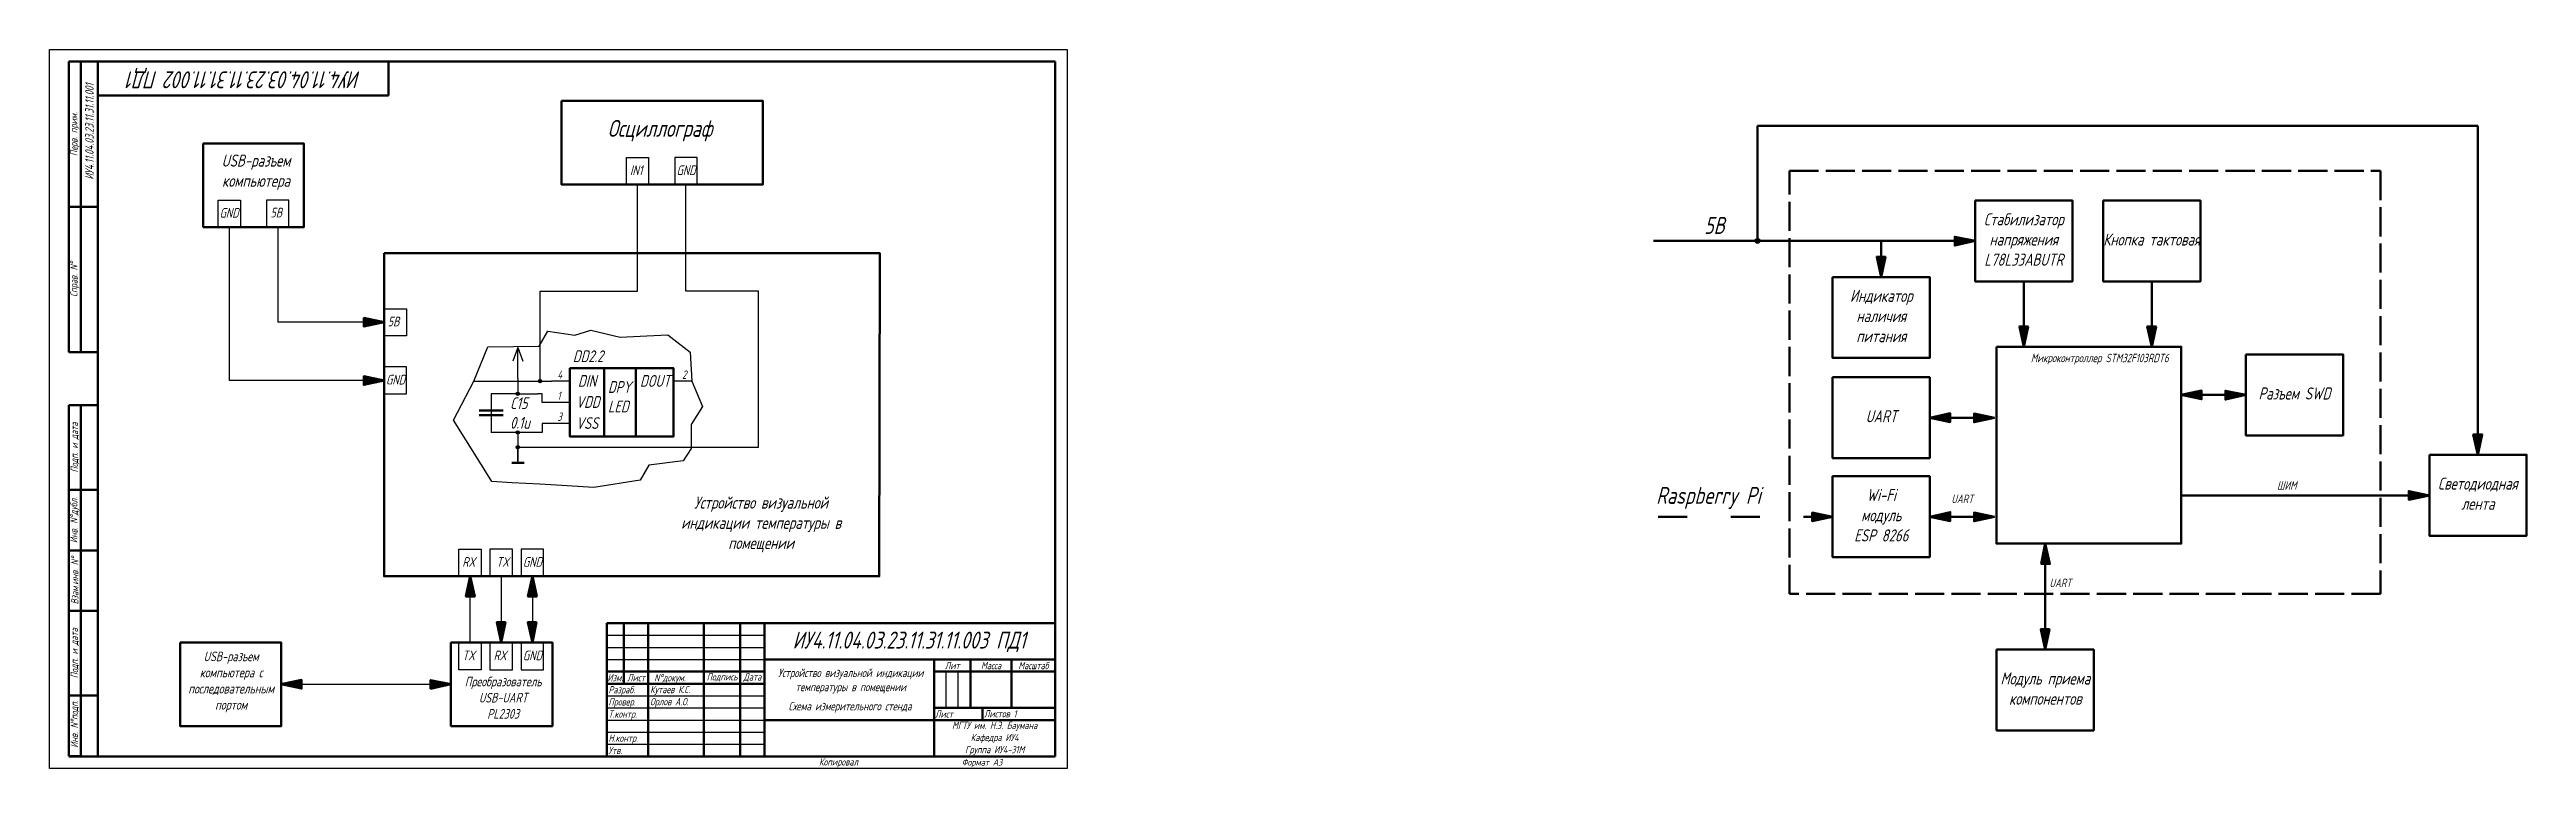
# Model space of a CAD drawing. Header units: millimetres. Extents: x 3004 to 4026, y 1209 to 1506.
import ezdxf

# ---------------------------------------------------------------- set-up
doc = ezdxf.new("R2010")
doc.units = ezdxf.units.MM
doc.linetypes.add('ACAD_ISO02W100', pattern=[15, 12, -3])
doc.linetypes.add('ACAD_ISO03W100', pattern=[30, 12, -18])
doc.layers.add('Format', color=7, linetype='Continuous', lineweight=60)
doc.layers.add('Tonk', color=7, linetype='Continuous', lineweight=25)
doc.layers.add('KONTUR', color=7, linetype='Continuous')
doc.styles.get("Standard").update_dxf_attribs({"font": '', "width": 0.8, "oblique": 15})
doc.styles.get('Standard').set_extended_font_data('GOST type B')

msp = doc.modelspace()

# ---------------------------------------------------------------- hatches: boundary and pattern name
h = msp.add_hatch(color=256)
h.dxf.hatch_style = 1
h.paths.add_polyline_path([(3196.4, 1363.6), (3197.1, 1363.6), (3197.8, 1363.6, 1)])
h.paths.add_polyline_path([(3197.1, 1363.6), (3196.4, 1363.6, 0.414214), (3197.1, 1362.9)])
h.paths.add_polyline_path([(3197.8, 1363.6), (3197.1, 1363.6), (3197.1, 1362.9, 0.414214)])
h = msp.add_hatch(color=256)
h.dxf.hatch_style = 1
h.paths.add_polyline_path([(3205.6, 1368.8), (3206.3, 1368.8), (3207, 1368.8, 1)])
h.paths.add_polyline_path([(3206.3, 1368.8), (3205.6, 1368.8, 0.414214), (3206.3, 1368.1)])
h.paths.add_polyline_path([(3207, 1368.8), (3206.3, 1368.8), (3206.3, 1368.1, 0.414214)])
h = msp.add_hatch(color=256)
h.dxf.hatch_style = 1
h.paths.add_polyline_path([(3196.4, 1347.6), (3197.1, 1347.6), (3197.8, 1347.6, 1)])
h.paths.add_polyline_path([(3197.1, 1347.6), (3196.4, 1347.6, 0.414214), (3197.1, 1346.9)])
h.paths.add_polyline_path([(3197.8, 1347.6), (3197.1, 1347.6), (3197.1, 1346.9, 0.414214)])
h = msp.add_hatch(color=256)
h.dxf.hatch_style = 1
h.paths.add_polyline_path([(3196.4, 1341.5), (3197.1, 1341.5), (3197.8, 1341.5, 1)])
h.paths.add_polyline_path([(3197.1, 1341.5), (3196.4, 1341.5, 0.414214), (3197.1, 1340.8)])
h.paths.add_polyline_path([(3197.8, 1341.5), (3197.1, 1341.5), (3197.1, 1340.8, 0.414214)])
at = {"layer": 'Format'}
h = msp.add_hatch(color=256, dxfattribs=at)
h.dxf.hatch_style = 1
h.paths.add_polyline_path([(3798.6, 1426.7), (3790.1, 1428.4), (3790.1, 1426.7)])
h.paths.add_polyline_path([(3798.6, 1426.7), (3790.1, 1426.7), (3790.1, 1424.8)])
h = msp.add_hatch(color=256, dxfattribs=at)
h.dxf.hatch_style = 1
h.paths.add_polyline_path([(3761.5, 1420.2), (3757.9, 1420.2), (3759.8, 1411.8)])
h = msp.add_hatch(color=256, dxfattribs=at)
h.dxf.hatch_style = 1
h.paths.add_polyline_path([(3133.6, 1394.9), (3133.6, 1391.3), (3142, 1393.1)])
h = msp.add_hatch(color=256, dxfattribs=at)
h.dxf.hatch_style = 1
h.paths.add_polyline_path([(3820.4, 1391.4), (3816.8, 1391.4), (3818.6, 1383)])
h = msp.add_hatch(color=256, dxfattribs=at)
h.dxf.hatch_style = 1
h.paths.add_polyline_path([(3873.2, 1391.4), (3869.6, 1391.4), (3871.4, 1383)])
h = msp.add_hatch(color=256, dxfattribs=at)
h.dxf.hatch_style = 1
h.paths.add_polyline_path([(3133.5, 1370.8), (3133.5, 1367.2), (3142, 1369.1)])
h = msp.add_hatch(color=256, dxfattribs=at)
h.dxf.hatch_style = 1
h.paths.add_polyline_path([(3883.6, 1363.1), (3892, 1361.3), (3892, 1363.1)])
h.paths.add_polyline_path([(3883.6, 1363.1), (3892, 1363.1), (3892, 1364.9)])
h = msp.add_hatch(color=256, dxfattribs=at)
h.dxf.hatch_style = 1
h.paths.add_polyline_path([(3910.3, 1363.1), (3901.8, 1364.8), (3901.8, 1363.1)])
h.paths.add_polyline_path([(3910.3, 1363.1), (3901.8, 1363.1), (3901.8, 1361.2)])
h = msp.add_hatch(color=256, dxfattribs=at)
h.dxf.hatch_style = 1
h.paths.add_polyline_path([(3779.8, 1353.7), (3788.3, 1351.9), (3788.3, 1353.7)])
h.paths.add_polyline_path([(3779.8, 1353.7), (3788.3, 1353.7), (3788.3, 1355.5)])
h = msp.add_hatch(color=256, dxfattribs=at)
h.dxf.hatch_style = 1
h.paths.add_polyline_path([(3806.5, 1353.7), (3798.1, 1355.4), (3798.1, 1353.7)])
h.paths.add_polyline_path([(3806.5, 1353.7), (3798.1, 1353.7), (3798.1, 1351.8)])
h = msp.add_hatch(color=256, dxfattribs=at)
h.dxf.hatch_style = 1
h.paths.add_polyline_path([(4007.8, 1346.8), (4004.1, 1346.8), (4006, 1338.4)])
h = msp.add_hatch(color=256, dxfattribs=at)
h.dxf.hatch_style = 1
h.paths.add_polyline_path([(3986, 1321.6), (3977.5, 1323.4), (3977.5, 1321.6)])
h.paths.add_polyline_path([(3986, 1321.6), (3977.5, 1321.6), (3977.5, 1319.8)])
h = msp.add_hatch(color=256, dxfattribs=at)
h.dxf.hatch_style = 1
h.paths.add_polyline_path([(3739.7, 1312.8), (3731.3, 1314.5), (3731.3, 1312.8)])
h.paths.add_polyline_path([(3739.7, 1312.8), (3731.3, 1312.8), (3731.3, 1310.9)])
h = msp.add_hatch(color=256, dxfattribs=at)
h.dxf.hatch_style = 1
h.paths.add_polyline_path([(3779.8, 1312.8), (3788.3, 1311), (3788.3, 1312.8)])
h.paths.add_polyline_path([(3779.8, 1312.8), (3788.3, 1312.8), (3788.3, 1314.7)])
h = msp.add_hatch(color=256, dxfattribs=at)
h.dxf.hatch_style = 1
h.paths.add_polyline_path([(3806.5, 1312.8), (3798.1, 1314.5), (3798.1, 1312.8)])
h.paths.add_polyline_path([(3806.5, 1312.8), (3798.1, 1312.8), (3798.1, 1310.9)])
h = msp.add_hatch(color=256, dxfattribs=at)
h.dxf.hatch_style = 1
h.paths.add_polyline_path([(3827.5, 1301.7), (3825.8, 1293.3), (3827.5, 1293.3)])
h.paths.add_polyline_path([(3827.5, 1301.7), (3827.5, 1293.3), (3829.4, 1293.3)])
h = msp.add_hatch(color=256, dxfattribs=at)
h.dxf.hatch_style = 1
h.paths.add_polyline_path([(3175.7, 1279.8), (3179.3, 1279.8), (3177.4, 1288.2)])
h = msp.add_hatch(color=256, dxfattribs=at)
h.dxf.hatch_style = 1
h.paths.add_polyline_path([(3201.3, 1279.8), (3204.9, 1279.8), (3203.1, 1288.2)])
h = msp.add_hatch(color=256, dxfattribs=at)
h.dxf.hatch_style = 1
h.paths.add_polyline_path([(3192, 1269.2), (3188.4, 1269.2), (3190.2, 1260.8)])
h = msp.add_hatch(color=256, dxfattribs=at)
h.dxf.hatch_style = 1
h.paths.add_polyline_path([(3204.8, 1269.2), (3201.2, 1269.2), (3203.1, 1260.8)])
h = msp.add_hatch(color=256, dxfattribs=at)
h.dxf.hatch_style = 1
h.paths.add_polyline_path([(3827.5, 1257.9), (3829.2, 1266.3), (3827.5, 1266.3)])
h.paths.add_polyline_path([(3827.5, 1257.9), (3827.5, 1266.3), (3825.6, 1266.3)])
h = msp.add_hatch(color=256, dxfattribs=at)
h.dxf.hatch_style = 1
h.paths.add_polyline_path([(3107.9, 1241.8), (3107.9, 1245.4), (3099.5, 1243.6)])
h = msp.add_hatch(color=256, dxfattribs=at)
h.dxf.hatch_style = 1
h.paths.add_polyline_path([(3161.1, 1245.3), (3161.1, 1241.7), (3169.5, 1243.6)])
at = {"layer": 'Tonk'}
h = msp.add_hatch(color=256, dxfattribs=at)
h.dxf.hatch_style = 1
h.paths.add_polyline_path([(3707.7, 1426.7), (3708.7, 1426.7), (3708.7, 1427.7, 0.414214)])
h.paths.add_polyline_path([(3709.7, 1426.7, 0.414214), (3708.7, 1427.7), (3708.7, 1426.7)])
h.paths.add_polyline_path([(3709.7, 1426.7), (3707.7, 1426.7, 1)])

# ---------------------------------------------------------------- linework, layer by layer
for p, q in [((3197.1, 1382.7), (3195, 1377.1)), ((3197.1, 1369.9), (3197.1, 1382.7)), ((3197.1, 1382.7), (3199.2, 1377.1)), ((3186.1, 1363.6), (3186.1, 1356.6)), ((3218.6, 1368.8), (3211, 1368.8)), ((3218.6, 1360), (3211, 1360)), ((3268.9, 1368.8), (3261.3, 1368.8)), ((3186.1, 1354.7), (3186.1, 1347.6)), ((3218.6, 1351.3), (3211, 1351.3)), ((3368.8, 1213.8), (3368.8, 1213.8))]:
    msp.add_line(p, q)
at = {"lineweight": 35}
msp.add_line((3197.1, 1341.5), (3197.1, 1335.1), dxfattribs=at)
at = {"lineweight": 70}
msp.add_line((3194.6, 1335.1), (3199.7, 1335.1), dxfattribs=at)
for points in [[(3197.1, 1369.9), (3197.1, 1363.6), (3205.4, 1363.6)], [(3205.4, 1347.6), (3197.1, 1347.6), (3197.1, 1335.4)]]:
    msp.add_lwpolyline(points)
for centre in [(3197.1, 1363.6), (3206.3, 1368.8), (3197.1, 1347.6), (3197.1, 1341.5)]:
    msp.add_circle(centre, 0.693)
at = {"layer": 'Format', "lineweight": 70}
for p, q in [((3011.8, 1500.8), (3011.8, 1380.8)), ((3016.8, 1500.8), (3011.8, 1500.8)), ((3016.8, 1500.8), (3023.8, 1500.8)), ((3016.8, 1380.8), (3016.8, 1500.8)), ((3023.8, 1486.8), (3143.8, 1486.8)), ((3023.8, 1440.8), (3011.8, 1440.8)), ((3011.8, 1380.8), (3023.8, 1380.8)), ((3011.8, 1213.9), (3011.8, 1358.9)), ((3011.8, 1358.9), (3016.8, 1358.9)), ((3016.8, 1358.9), (3016.8, 1213.9)), ((3016.8, 1358.9), (3023.8, 1358.9)), ((3011.8, 1323.9), (3023.8, 1323.9)), ((3011.8, 1298.9), (3023.8, 1298.9)), ((3011.8, 1273.9), (3023.8, 1273.9)), ((3233.9, 1213.8), (3233.9, 1268.8)), ((3233.9, 1268.8), (3418.8, 1268.8)), ((3240.9, 1268.8), (3240.9, 1243.8)), ((3250.9, 1268.8), (3250.9, 1213.8)), ((3273.9, 1268.8), (3273.9, 1213.8)), ((3288.9, 1268.8), (3288.9, 1213.8)), ((3298.9, 1268.8), (3298.9, 1213.8)), ((3233.9, 1248.8), (3298.9, 1248.8)), ((3298.9, 1253.8), (3418.8, 1253.8)), ((3368.9, 1253.8), (3368.9, 1213.8)), ((3368.9, 1248.8), (3418.8, 1248.8)), ((3383.9, 1253.8), (3383.9, 1233.8)), ((3400.9, 1253.8), (3400.9, 1233.8)), ((3011.8, 1238.9), (3023.8, 1238.9)), ((3233.9, 1243.8), (3298.9, 1243.8)), ((3298.9, 1228.8), (3418.9, 1228.8)), ((3368.9, 1233.8), (3418.9, 1233.8))]:
    msp.add_line(p, q, dxfattribs=at)
at = {"layer": 'Format'}
for p, q in [((3023.8, 1253.8), (3023.8, 1500.8)), ((3418.8, 1500.8), (3023.8, 1500.8)), ((3143.8, 1486.8), (3143.8, 1500.8)), ((3418.8, 1213.8), (3418.8, 1500.8)), ((3708.7, 1426.7), (3708.7, 1474.2)), ((3708.7, 1474.2), (4006, 1474.2)), ((4006, 1338.4), (4006, 1474.2)), ((3798.6, 1426.7), (3665.8, 1426.7)), ((3759.8, 1411.8), (3759.8, 1426.7)), ((3818.6, 1383), (3818.6, 1410)), ((3871.4, 1383), (3871.4, 1410)), ((3232.8, 1374.2), (3232.8, 1345.9)), ((3245.8, 1374.2), (3245.8, 1345.9)), ((3910.3, 1363.1), (3883.6, 1363.1)), ((3191.1, 1356.6), (3181.1, 1356.6)), ((3191.1, 1354.7), (3181.1, 1354.7)), ((3806.5, 1353.7), (3779.8, 1353.7)), ((3986, 1321.6), (3883.6, 1321.6)), ((3806.5, 1312.8), (3779.8, 1312.8)), ((3827.5, 1257.9), (3827.5, 1301.7)), ((3023.8, 1213.8), (3023.8, 1253.8)), ((3388.9, 1233.8), (3388.9, 1228.8)), ((3016.8, 1213.9), (3011.8, 1213.9)), ((3418.8, 1213.8), (3011.8, 1213.8))]:
    msp.add_line(p, q, dxfattribs=at)
at = {"layer": 'Format', "linetype": 'ACAD_ISO03W100'}
msp.add_line((3739.7, 1312.8), (3665.8, 1312.8), dxfattribs=at)
at = {"layer": 'Format'}
for points in [[(3215.2, 1484.6), (3298.2, 1484.6), (3298.2, 1450), (3215.2, 1450)], [(3067.3, 1466.9), (3108.8, 1466.9), (3108.8, 1432.4), (3067.3, 1432.4)], [(3798.6, 1443.4), (3838.7, 1443.4), (3838.7, 1410), (3798.6, 1410)], [(3851.4, 1443.4), (3891.5, 1443.4), (3891.5, 1410), (3851.4, 1410)], [(3142, 1421.7), (3346.5, 1421.7), (3346.3, 1288.2), (3141.9, 1288.2)], [(3798.6, 1426.7), (3790.1, 1428.4), (3790.1, 1424.8)], [(3739.7, 1411.8), (3779.8, 1411.8), (3779.8, 1378.4), (3739.7, 1378.4)], [(3759.8, 1411.8), (3761.5, 1420.2), (3757.9, 1420.2)], [(3142, 1393.1), (3133.6, 1394.9), (3133.6, 1391.3)], [(3818.6, 1383), (3820.4, 1391.4), (3816.8, 1391.4)], [(3871.4, 1383), (3873.2, 1391.4), (3869.6, 1391.4)], [(3807.3, 1383), (3883.6, 1383), (3883.6, 1301.7), (3807.3, 1301.7)], [(3142, 1369.1), (3133.5, 1370.8), (3133.5, 1367.2)], [(3218.6, 1374.2), (3261.3, 1374.2), (3261.3, 1345.9), (3218.6, 1345.9)], [(3739.7, 1370.4), (3779.8, 1370.4), (3779.8, 1337), (3739.7, 1337)], [(3910.3, 1379.8), (3950.4, 1379.8), (3950.4, 1346.4), (3910.3, 1346.4)], [(3883.6, 1363.1), (3892, 1361.3), (3892, 1364.9)], [(3910.3, 1363.1), (3901.8, 1364.8), (3901.8, 1361.2)], [(3779.8, 1353.7), (3788.3, 1351.9), (3788.3, 1355.5)], [(3806.5, 1353.7), (3798.1, 1355.4), (3798.1, 1351.8)], [(4006, 1338.4), (4007.8, 1346.8), (4004.1, 1346.8)], [(3739.7, 1329.5), (3779.8, 1329.5), (3779.8, 1296.1), (3739.7, 1296.1)], [(3986, 1338.4), (4026.1, 1338.4), (4026.1, 1304.9), (3986, 1304.9)], [(3986, 1321.6), (3977.5, 1323.4), (3977.5, 1319.8)], [(3739.7, 1312.8), (3731.3, 1314.5), (3731.3, 1310.9)], [(3779.8, 1312.8), (3788.3, 1311), (3788.3, 1314.7)], [(3806.5, 1312.8), (3798.1, 1314.5), (3798.1, 1310.9)], [(3827.5, 1301.7), (3825.8, 1293.3), (3829.4, 1293.3)], [(3177.4, 1288.2), (3175.7, 1279.8), (3179.3, 1279.8)], [(3203.1, 1288.2), (3201.3, 1279.8), (3204.9, 1279.8)], [(3190.2, 1260.8), (3192, 1269.2), (3188.4, 1269.2)], [(3203.1, 1260.8), (3204.8, 1269.2), (3201.2, 1269.2)], [(3057.7, 1260.8), (3099.5, 1260.8), (3099.5, 1226.3), (3057.7, 1226.3)], [(3169.5, 1260.8), (3211.4, 1260.8), (3211.4, 1226.3), (3169.5, 1226.3)], [(3807.4, 1257.9), (3847.5, 1257.9), (3847.5, 1224.5), (3807.4, 1224.5)], [(3827.5, 1257.9), (3829.2, 1266.3), (3825.6, 1266.3)], [(3099.5, 1243.6), (3107.9, 1241.8), (3107.9, 1245.4)], [(3169.5, 1243.6), (3161.1, 1245.3), (3161.1, 1241.7)]]:
    msp.add_lwpolyline(points, close=True, dxfattribs=at)
at = {"layer": 'Format', "linetype": 'ACAD_ISO02W100'}
msp.add_lwpolyline([(3721.9, 1455.6), (3965.8, 1455.6), (3965.8, 1280.9), (3721.9, 1280.9)], close=True, dxfattribs=at)
at = {"layer": 'KONTUR'}
for p, q in [((3003.8, 1208.8), (3003.8, 1505.8)), ((3003.8, 1505.8), (3423.8, 1505.8)), ((3423.8, 1505.8), (3423.8, 1208.8)), ((3423.8, 1208.8), (3003.8, 1208.8))]:
    msp.add_line(p, q, dxfattribs=at)
at = {"layer": 'Tonk'}
for p, q in [((3078, 1432.4), (3078, 1369.1)), ((3098, 1432.4), (3098, 1393.1)), ((3142, 1393.1), (3098, 1393.1)), ((3179, 1368.8), (3184.8, 1383)), ((3184.8, 1383), (3205.9, 1383.3)), ((3205.9, 1383.3), (3209.5, 1389.4)), ((3209.5, 1389.4), (3220.7, 1387.8)), ((3220.7, 1387.8), (3227.2, 1389.9)), ((3227.2, 1389.9), (3239.3, 1387)), ((3239.3, 1387), (3250.4, 1387.5)), ((3250.4, 1387.5), (3259, 1387.9)), ((3259, 1387.9), (3268.2, 1380.8)), ((3268.2, 1380.8), (3268.9, 1368.8)), ((3141.9, 1369.1), (3078, 1369.1)), ((3170.5, 1352.7), (3179, 1368.8)), ((3179, 1368.8), (3211, 1368.8)), ((3197.1, 1363.6), (3186.1, 1363.6)), ((3268.9, 1368.8), (3273.3, 1358.3)), ((3180, 1337.5), (3170.5, 1352.7)), ((3186.1, 1356.6), (3186.1, 1354.7)), ((3273.3, 1358.3), (3268.6, 1350.9)), ((3268.6, 1350.9), (3268.7, 1341)), ((3197.1, 1347.6), (3186.1, 1347.6)), ((3268.7, 1341), (3265.3, 1335.9)), ((3186.4, 1327.3), (3180, 1337.5)), ((3251.2, 1334.1), (3247.6, 1327.9)), ((3265.3, 1335.9), (3251.2, 1334.1)), ((3194.8, 1326.8), (3186.4, 1327.3)), ((3206.1, 1326.2), (3194.8, 1326.8)), ((3213.1, 1325.8), (3206.1, 1326.2)), ((3228.5, 1324.9), (3213.1, 1325.8)), ((3247.6, 1327.9), (3228.5, 1324.9)), ((3177.4, 1260.8), (3177.4, 1288.2)), ((3190.2, 1288.2), (3190.2, 1260.8)), ((3203.1, 1288.2), (3203.1, 1260.8)), ((3233.9, 1263.8), (3298.9, 1263.8)), ((3233.9, 1258.8), (3298.9, 1258.8)), ((3233.9, 1253.8), (3298.9, 1253.8)), ((3373.9, 1233.8), (3373.9, 1248.8)), ((3378.9, 1233.8), (3378.9, 1248.8)), ((3099.5, 1243.6), (3169.5, 1243.6)), ((3233.9, 1238.8), (3298.9, 1238.8)), ((3233.9, 1233.8), (3298.9, 1233.8)), ((3233.9, 1228.8), (3298.9, 1228.8)), ((3233.9, 1223.8), (3298.9, 1223.8)), ((3233.9, 1218.8), (3298.9, 1218.8))]:
    msp.add_line(p, q, dxfattribs=at)
for points in [[(3251.1, 1450), (3241.9, 1450), (3241.9, 1461.2), (3251.1, 1461.2)], [(3261.9, 1450), (3271.1, 1450), (3271.1, 1461.2), (3261.9, 1461.2)], [(3082.6, 1432.4), (3073.4, 1432.4), (3073.4, 1443.6), (3082.6, 1443.6)], [(3093.4, 1432.4), (3102.6, 1432.4), (3102.6, 1443.6), (3093.4, 1443.6)], [(3151.2, 1387.5), (3142, 1387.5), (3142, 1398.7), (3151.2, 1398.7)], [(3142, 1363.5), (3151.2, 1363.5), (3151.2, 1374.7), (3142, 1374.7)], [(3182, 1288.2), (3172.8, 1288.2), (3172.8, 1299.4), (3182, 1299.4)], [(3185.6, 1288.2), (3194.9, 1288.2), (3194.9, 1299.4), (3185.6, 1299.4)], [(3198.5, 1288.2), (3207.7, 1288.2), (3207.7, 1299.4), (3198.5, 1299.4)], [(3182, 1249.6), (3172.8, 1249.6), (3172.8, 1260.8), (3182, 1260.8)], [(3185.6, 1249.6), (3194.9, 1249.6), (3194.9, 1260.8), (3185.6, 1260.8)], [(3198.5, 1249.6), (3207.7, 1249.6), (3207.7, 1260.8), (3198.5, 1260.8)]]:
    msp.add_lwpolyline(points, close=True, dxfattribs=at)
for points in [[(3197.1, 1341.5), (3296.5, 1341.5), (3296.5, 1406), (3266.5, 1406), (3266.5, 1450)], [(3206.3, 1368.8), (3206.3, 1406), (3246.5, 1406), (3246.5, 1450)], [(3211, 1360), (3207.2, 1360), (3207.2, 1363.6), (3205.4, 1363.6)], [(3211, 1351.3), (3207.2, 1351.3), (3207.2, 1347.6), (3205.4, 1347.6)]]:
    msp.add_lwpolyline(points, dxfattribs=at)
msp.add_circle((3708.7, 1426.7), 1, dxfattribs=at)

# ---------------------------------------------------------------- texts
at = {"oblique": 15, "width": 0.8}
for s, height, p in [('Копировал', 3, (3321.4, 1210)), ('Формат А3', 2.75, (3380.3, 1210))]:
    msp.add_text(s, height=height, dxfattribs=at).set_placement(p)
at = {"attachment_point": 5}
for s, insert, char_height, width, rotation in [('{\\C0;ИУ4.11.04.03.23.11.31.11.002 ПД1}', (3084.3, 1494), 7, 129.414, 180), ('{\\C0;ИУ4.11.04.03.23.11.31.11.001}', (3020.3, 1471.9), 3.5, 129.414, 90), ('Перв. прим.', (3014.3, 1470.8), 3, 60, 90), ('{\\fISOCPEUR|b0|i0|c204|p34;Справ}. N°', (3014.3, 1410.8), 3, 60, 90), ('Подп. и дата', (3014.3, 1341.4), 3, 35, 90), ('{\\fISOCPEUR|b0|i0|c204|p34;Инв}. N°{\\fISOCPEUR|b0|i0|c204|p34;дубл}.', (3014.3, 1311.4), 3, 25, 90), ('{\\fISOCPEUR|b0|i0|c204|p34;Взам}.{\\fISOCPEUR|b0|i0|c204|p34;инв}. N°', (3014.3, 1286.4), 3, 27.36, 90), ('Подп. и дата', (3014.3, 1256.4), 3, 35, 90), ('{\\fISOCPEUR|b0|i0|c204|p34;Инв}. N°{\\fISOCPEUR|b0|i0|c204|p34;подп}.', (3014.3, 1227.1), 3, 26.657, 90)]:
    msp.add_mtext(s, dxfattribs=dict(at, insert=insert, char_height=char_height, width=width, rotation=rotation))
at = {"attachment_point": 1}
for s, width, gutter_width, heights, insert, char_height in [('DD2.2', 13.04, 9.1, [2.81], (3219.8, 1381.5), 4.85), ('4', 5.375, 8.66, [0], (3213.4, 1373.2), 3.46), ('DIN', 18.571, 8.66, [0], (3221.9, 1371.3), 4.85), ('DOUT', 18.571, 8.66, [0], (3247.5, 1371.3), 4.85), ('2', 5.375, 8.66, [0], (3264.9, 1373.2), 3.46), ('C15\\P0.1u', 7.943, 8.66, [0], (3193.9, 1362.1), 4.85), ('1', 5.375, 8.66, [0], (3213.4, 1364.5), 3.46), ('VDD', 18.571, 8.66, [0], (3221.1, 1362.6), 4.85), ('DPY\\PLED', 18.571, 8.66, [0], (3234.3, 1368.8), 4.85), ('3', 5.375, 8.66, [0], (3213.4, 1355.8), 3.46), ('VSS', 18.571, 8.66, [0], (3221.1, 1353.9), 4.85), ('Кутаев К.С.', 23, 12.5, [0], (3251.7, 1242.9), 3), ('Орлов А.О.', 29.222, 12.5, [8], (3251.7, 1237.9), 3), ('\\pxqc;Схема измерительного стенда', 69.619, 12.5, [11.6], (3299.4, 1236.3), 3.5), ('\\pxqc;МГТУ им. Н.Э. Баумана\\PКафедра ИУ4\\PГруппа ИУ4-31М', 50, 12.5, [0], (3368.9, 1228.1), 3)]:
    msp.add_mtext_dynamic_manual_height_columns(s, width=width, gutter_width=gutter_width, heights=heights, dxfattribs=dict(at, insert=insert, char_height=char_height))
for s, insert, char_height, width, attachment_point in [('Устройство визуальной индикации температуры в помещении', (3297.5, 1309.6), 5, 70, 5), ('{\\C0;ИУ4.11.04.03.23.11.31.11.003 ПД1}', (3358.6, 1261.1), 7, 129.414, 5), ('Изм.', (3237.3, 1246.3), 3, 7, 5), ('Лист', (3245.9, 1246.3), 3, 10, 5), ('N°{\\fISOCPEUR|b0|i0|c204|p34;докум}.', (3253.4, 1247.8), 3, 22.418, 1), ('Подпись', (3281.4, 1246.4), 3, 15, 5), ('{\\fISOCPEUR|b0|i0|c204|p34;Дата}', (3293.9, 1246.3), 3, 10, 5), ('Устройство визуальной индикации температуры в помещении', (3334.5, 1244.9), 3.5, 70, 5), ('Лит', (3376.4, 1251.3), 3, 15, 5), ('Масса', (3392.4, 1251.3), 3, 17, 5), ('Масштаб', (3409.9, 1251.3), 3, 18, 5), ('Разраб.', (3234.5, 1242.8), 3, 17, 1), ('Провер.', (3234.5, 1237.8), 3, 17, 1), ('{\\fISOCPEUR|b0|i0|c204|p34;Т}.{\\fISOCPEUR|b0|i0|c204|p34;контр}.', (3234.5, 1232.8), 3, 17, 1), ('{\\fISOCPEUR|b0|i0|c204|p34;Лист } ', (3369.3, 1231.3), 3, 20, 4), ('{\\fISOCPEUR|b0|i0|c204|p34;Листов} 1', (3389.5, 1232.9), 3, 30, 1), ('Утв.', (3234.5, 1217.8), 3, 17, 1), ('{\\fISOCPEUR|b0|i0|c204|p34;Н}.{\\fISOCPEUR|b0|i0|c204|p34;контр}.', (3234.5, 1222.8), 3, 19.424, 1)]:
    msp.add_mtext(s, dxfattribs=dict(insert=insert, char_height=char_height, width=width, attachment_point=attachment_point))
at = {"layer": 'Format'}
for s, width, heights, insert, char_height, attachment_point in [('5В', 11.023, [3.31], (3686.7, 1436.6), 7, 1), ('\\pxqc;Стабилизатор напряжения\\PL78L33ABUTR', 40.113, [0], (3818.6, 1427.3), 5, 5), ('\\pxqc;Кнопка тактовая', 40.113, [0], (3871.4, 1427.3), 5, 5), ('\\pxqc;Индикатор наличия питания', 40.113, [0], (3759.8, 1395.7), 5, 5), ('Микроконтроллер STM32F103RDT6', 71.436, [8.71], (3821.5, 1380.1), 3.5, 1), ('\\pxqc;Разъем SWD', 40.113, [0], (3930.3, 1363.7), 5, 5), ('UART', 40.113, [0], (3759.8, 1354.3), 5, 5), ('Светодиодная лента', 40.113, [0], (4006, 1322.3), 5, 5), ('\\pxqc;Wi-Fi \\Pмодуль\\PESP 8266', 40.113, [0], (3759.8, 1313.4), 5, 5), ('UART', 71.436, [8.71], (3788.7, 1321.9), 3.5, 1), ('ШИМ', 71.436, [8.71], (3923.1, 1327.4), 3.5, 1), ('UART', 71.436, [8.71], (3829.2, 1287.2), 3.5, 1), ('Модуль приема компонентов', 40.113, [0], (3827.5, 1241.8), 5, 5)]:
    msp.add_mtext_dynamic_manual_height_columns(s, width=width, gutter_width=26.7, heights=heights, dxfattribs=dict(at, insert=insert, char_height=char_height, attachment_point=attachment_point))
at = {"layer": 'Tonk'}
for s, width, heights, insert, char_height, attachment_point in [('Осциллограф', 19.102, [0], (3234.2, 1476.7), 7, 1), ('\\pxqc;USB-разъем компьютера', 19.102, [0], (3079.5, 1462.4), 5, 1), ('IN1', 9.225, [0], (3243.4, 1457.9), 4, 1), ('GND', 9.225, [0], (3262.6, 1457.9), 4, 1), ('GND', 9.225, [0], (3074, 1440.3), 4, 1), ('5В', 9.225, [0], (3095, 1440.4), 4, 1), ('5В', 9.225, [0], (3143.4, 1395.4), 4, 1), ('GND', 9.225, [0], (3142.7, 1371.4), 4, 1), ('Raspberry Pi', 54.478, [15.3], (3666.9, 1325.1), 7, 1), ('RX', 9.225, [0], (3174.2, 1296.1), 4, 1), ('TX', 9.225, [0], (3193.4, 1296.1), 4, 3), ('GND', 9.225, [0], (3199.2, 1296.1), 4, 1), ('TX', 9.225, [0], (3174.2, 1257.5), 4, 1), ('RX', 9.225, [0], (3187.1, 1257.5), 4, 1), ('GND', 9.225, [0], (3199.2, 1257.5), 4, 1), ('\\pxqc;USB-разъем компьютера с последовательным портом', 37.774, [32.2], (3059.9, 1257.1), 4, 1), ('\\pxqc;Преобразователь\\PUSB-UART PL2303', 11.518, [22.8], (3185.3, 1246.7), 4, 1)]:
    msp.add_mtext_dynamic_manual_height_columns(s, width=width, gutter_width=20, heights=heights, dxfattribs=dict(at, insert=insert, char_height=char_height, attachment_point=attachment_point))

doc.saveas('drawing.dxf')
